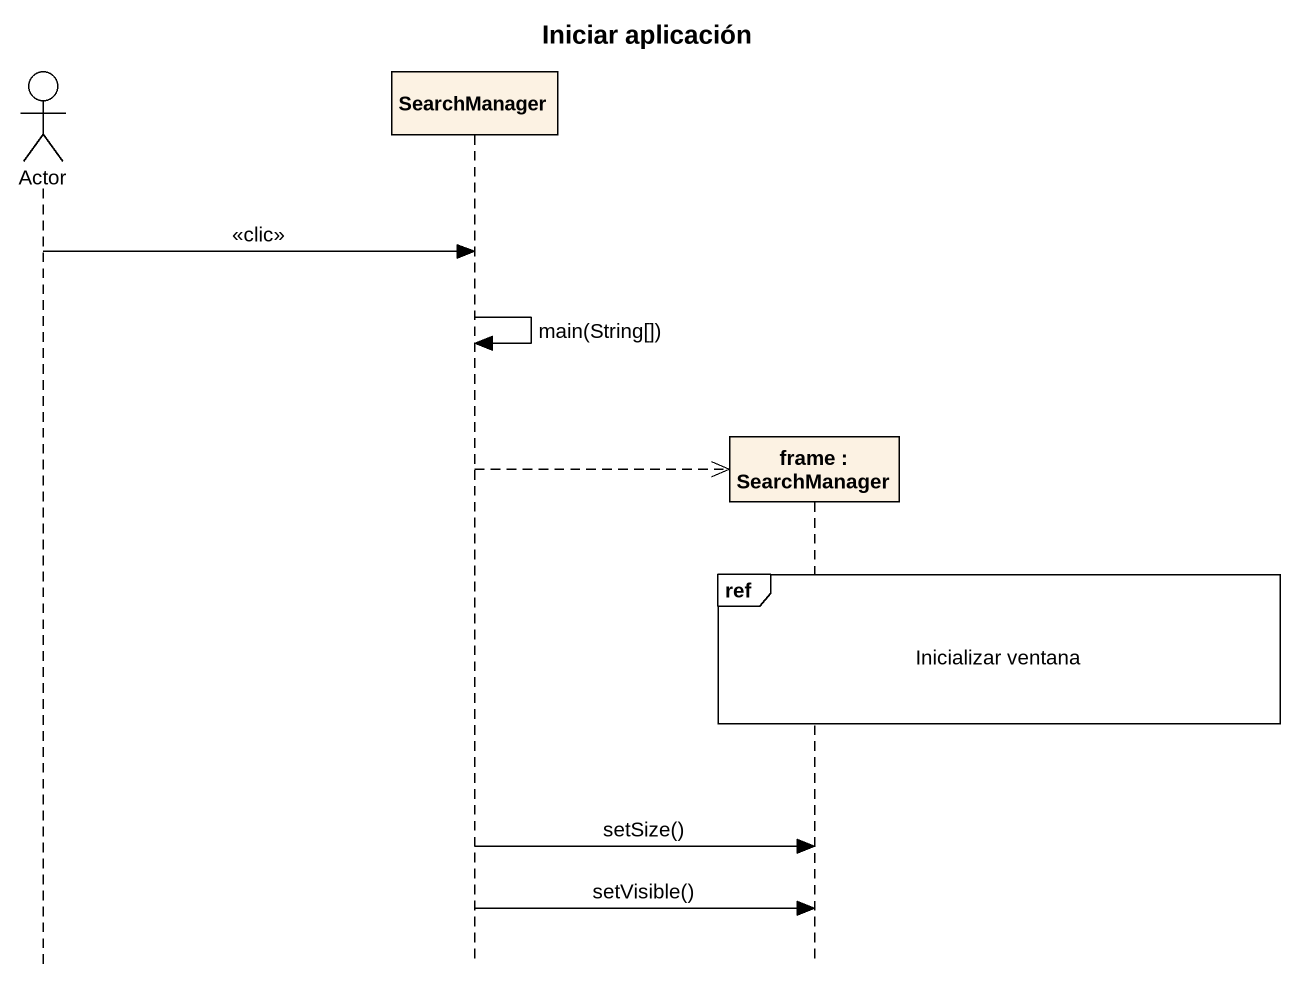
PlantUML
@startuml
title Iniciar aplicación
hide footbox
actor "Actor" as Actor_
participant SearchManager
participant "frame : SearchManager" as frame_

Actor_ -> SearchManager : <<clic>>
SearchManager -> SearchManager : main(String[])
SearchManager -->> frame_ **
ref over frame_ : Inicializar ventana
SearchManager -> frame_ : setSize()
SearchManager -> frame_ : setVisible()
@enduml
